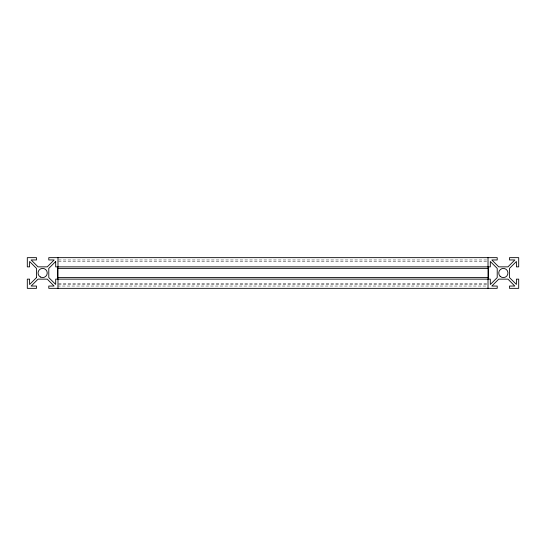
<?xml version="1.0" encoding="UTF-8"?>
<svg xmlns="http://www.w3.org/2000/svg" width="546" height="546" viewBox="0 0 546 546"><rect width="100%" height="100%" fill="white"/><g stroke="black" fill="none" stroke-linecap="round" stroke-linejoin="round"><path stroke-width="0.41" stroke-dasharray="2.73 2.05" d="M58.449 259.957L487.633 259.957M58.449 261.493L487.633 261.493M58.449 283.804L487.633 283.804M58.449 284.418L487.633 284.507M57.596 286.043L487.633 286.043"/><path stroke-width="0.82" d="M57.985 268.386L488.015 268.386M57.985 277.593L488.015 277.593M488.486 266.851L488.486 279.136M488.015 257.657L488.015 288.343M57.985 257.657L57.985 288.343M57.596 266.851L57.596 279.136M36.507 277.6L29.6 284.507L29.6 279.136L27.3 279.136L27.3 288.343L36.507 288.343L36.507 286.043L31.136 286.043L38.043 279.136L47.249 279.136L54.074 286.043L48.785 286.043L48.785 288.343L497.215 288.343L497.215 286.043L491.85 286.043L498.751 279.136L507.957 279.136L514.789 286.043L509.493 286.043L509.493 288.343L518.7 288.343L518.7 279.136L516.4 279.136L516.4 284.418L509.493 277.593L509.493 268.386L516.4 261.493L516.4 266.864L518.7 266.864L518.7 257.657L509.493 257.657L509.493 259.957L514.864 259.957L507.957 266.864L498.751 266.864L491.85 259.957L497.215 259.957L497.215 257.657L48.785 257.657L48.785 259.957L54.15 259.957L47.249 266.864L38.043 266.864L31.136 259.957L36.507 259.957L36.507 257.657L27.3 257.657L27.3 266.864L29.6 266.864L29.6 261.493L36.507 268.4L36.507 277.6M55.685 261.493L48.785 268.386L48.785 277.593L55.685 284.418L55.685 279.136L490.315 279.136L490.315 284.507L497.215 277.6L497.215 268.4L490.315 261.493L490.315 266.864L55.685 266.864L55.685 261.493M500.102 276.256A4.6 4.6 0 0 0 507.8 274.194A4.6 4.6 0 0 0 502.163 268.557A4.6 4.6 0 0 0 500.102 276.256M40.343 276.986A4.6 4.6 0 0 0 47.249 273A4.6 4.6 0 0 0 40.343 269.014A4.6 4.6 0 0 0 40.343 276.986"/></g></svg>
